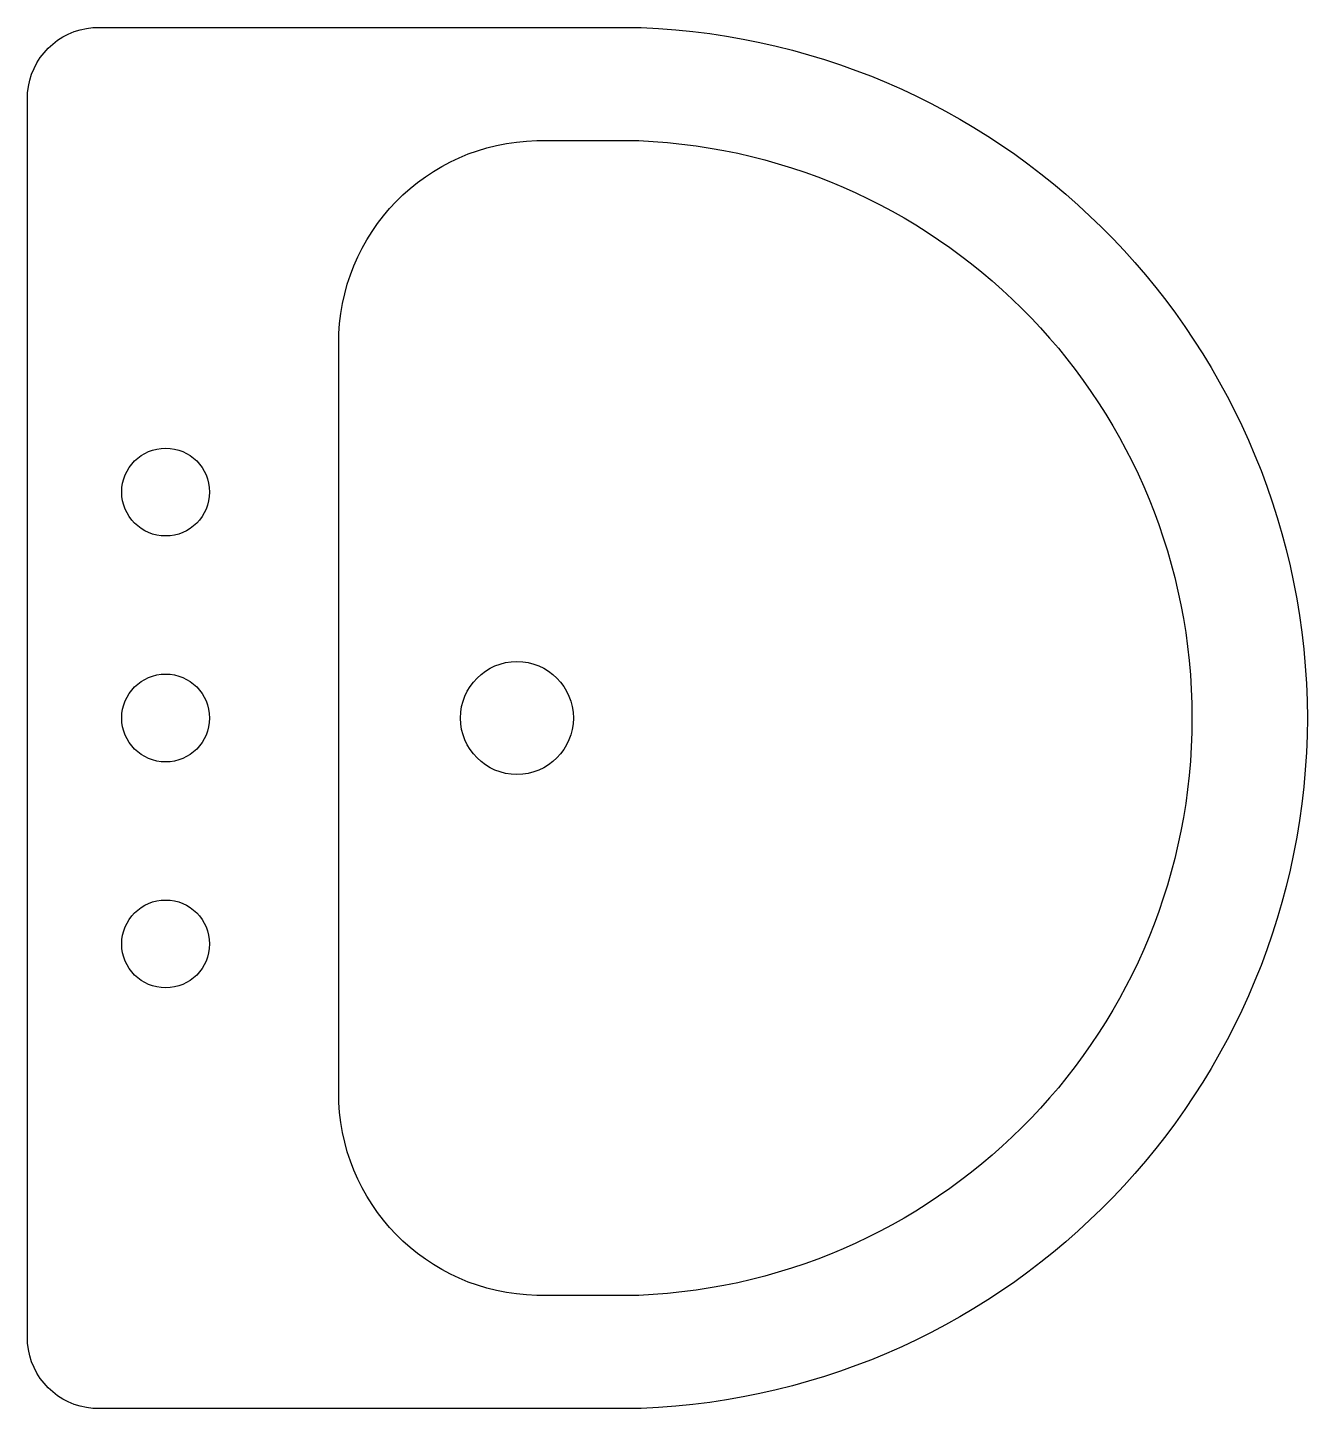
# Model space of a CAD drawing. Header units: centimetres. Extents: x 3 to 54, y -27.5 to 27.5.
import ezdxf

# ---------------------------------------------------------------- set-up
doc = ezdxf.new("R2010")
doc.units = ezdxf.units.CM

msp = doc.modelspace()

# ---------------------------------------------------------------- linework, layer by layer
for points in [[(27.45, -27.5), (5.6, -27.5, -0.369445), (3, -24.9), (3, 24.9, -0.369445), (5.6, 27.5), (27.45, 27.5, -0.40213), (54, 0, -0.40213)], [(15.4, 14.9, -0.410423), (23.295, 23), (27.358, 23, -0.958334), (27.358, -23), (23.295, -23, -0.410423), (15.4, -14.9), (15.4, 14.9)]]:
    msp.add_lwpolyline(points, format="xyb", close=True)
for centre, radius in [((8.5, 9), 1.75), ((22.5, 0), 2.25), ((8.5, 0), 1.75), ((8.5, -9), 1.75)]:
    msp.add_circle(centre, radius)

doc.saveas('drawing.dxf')
